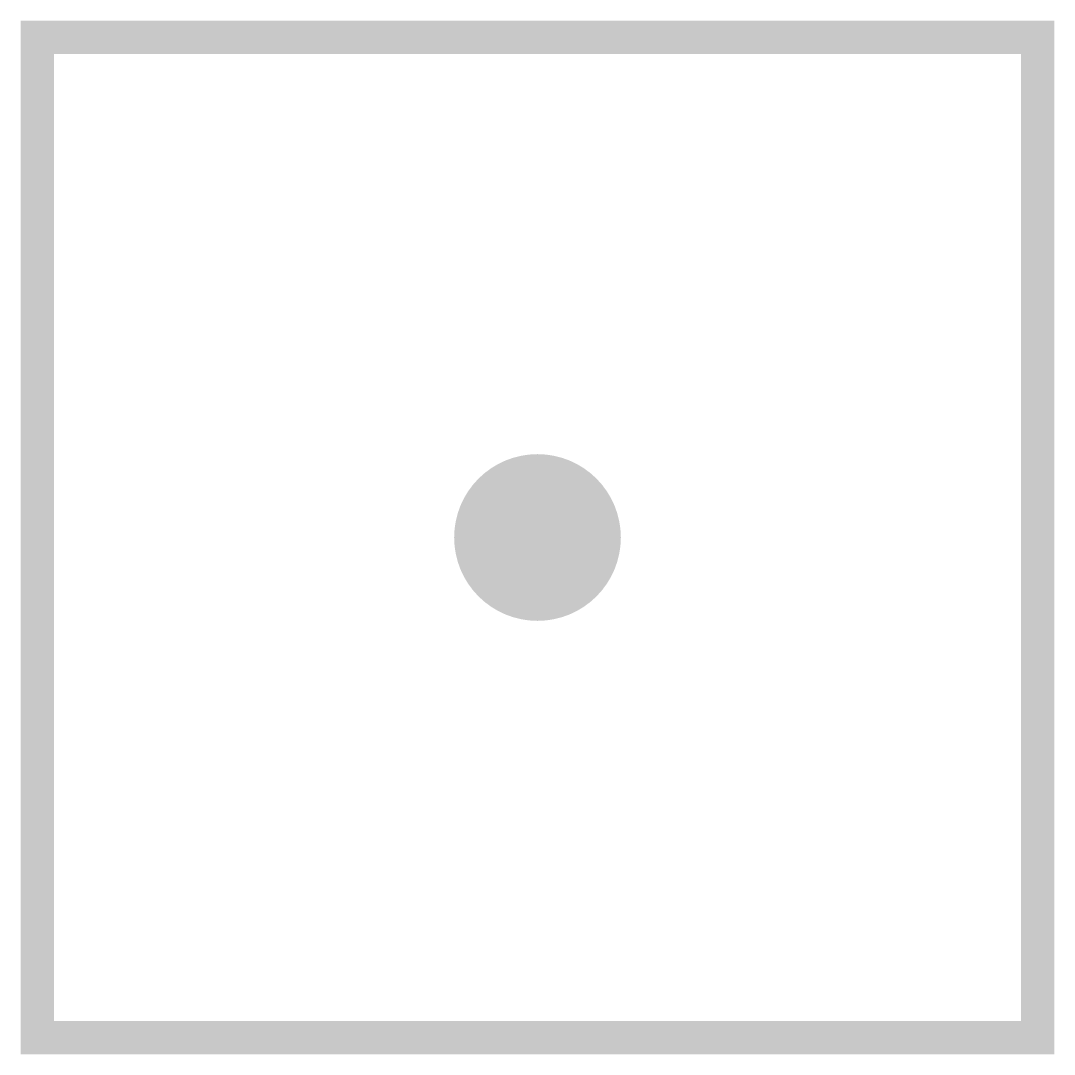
# Model space of a CAD drawing. Extents: x -0.05 to 3.05, y -0.05 to 3.05.
import ezdxf

# ---------------------------------------------------------------- set-up
doc = ezdxf.new("R2010")
doc.units = 0
doc.header["$MEASUREMENT"] = 0
doc.layers.get('0').update_dxf_attribs({"linetype": 'CONTINUOUS'})

msp = doc.modelspace()

# ---------------------------------------------------------------- linework, layer by layer
at = {"const_width": 0.1}
msp.add_lwpolyline([(0, 0), (0, 3), (3, 3), (3, 0), (0, 0)], dxfattribs=at)
at = {"const_width": 0.25}
msp.add_lwpolyline([(1.375, 1.5, 1), (1.625, 1.5, 1)], format="xyb", close=True, dxfattribs=at)

doc.saveas('drawing.dxf')
